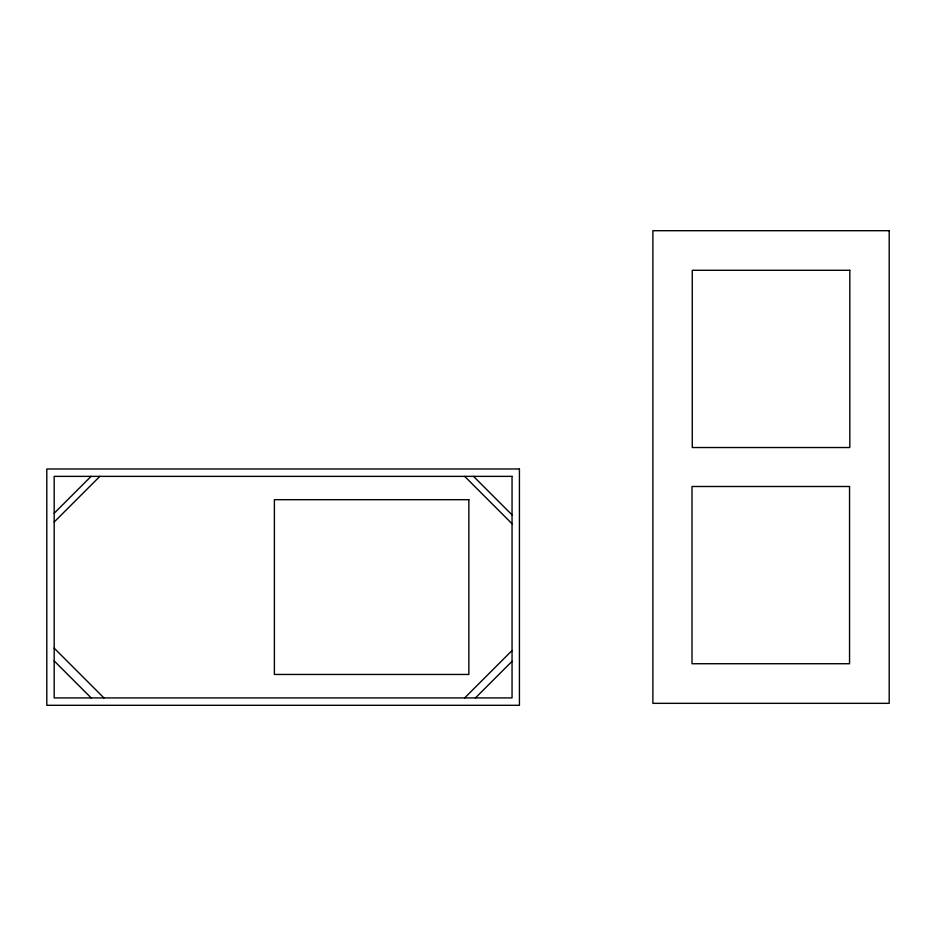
<?xml version="1.0" encoding="UTF-8"?>
<svg xmlns="http://www.w3.org/2000/svg" width="936" height="936" viewBox="0 0 936 936"><rect width="100%" height="100%" fill="white"/><g stroke="black" fill="none" stroke-linecap="round" stroke-linejoin="round"><path stroke-width="1.4" d="M54.183 513.267L91.096 476.365M54.183 522.031L99.848 476.365M464.654 697.917L512.05 650.52M475.453 697.917L512.05 661.319M473.511 476.365L512.05 514.905M464.654 476.365L512.05 523.75M54.183 648.157L103.943 697.917M54.183 660.921L91.178 697.917M889.2 230.701L652.883 230.701L652.883 703.334L889.2 703.334L889.2 230.701M849.818 270.293L692.266 270.293L692.266 447.525L849.818 447.525L849.818 270.293M519.433 468.983L46.8 468.983L46.8 705.299L519.433 705.299L519.433 468.983M512.05 476.365L54.183 476.365L54.183 697.917L512.05 697.917L512.05 476.365M849.549 486.498L692.008 486.498L692.008 663.729L849.549 663.729L849.549 486.498M468.854 499.684L274.388 499.684L274.388 674.458L468.854 674.458L468.854 499.684"/></g></svg>
